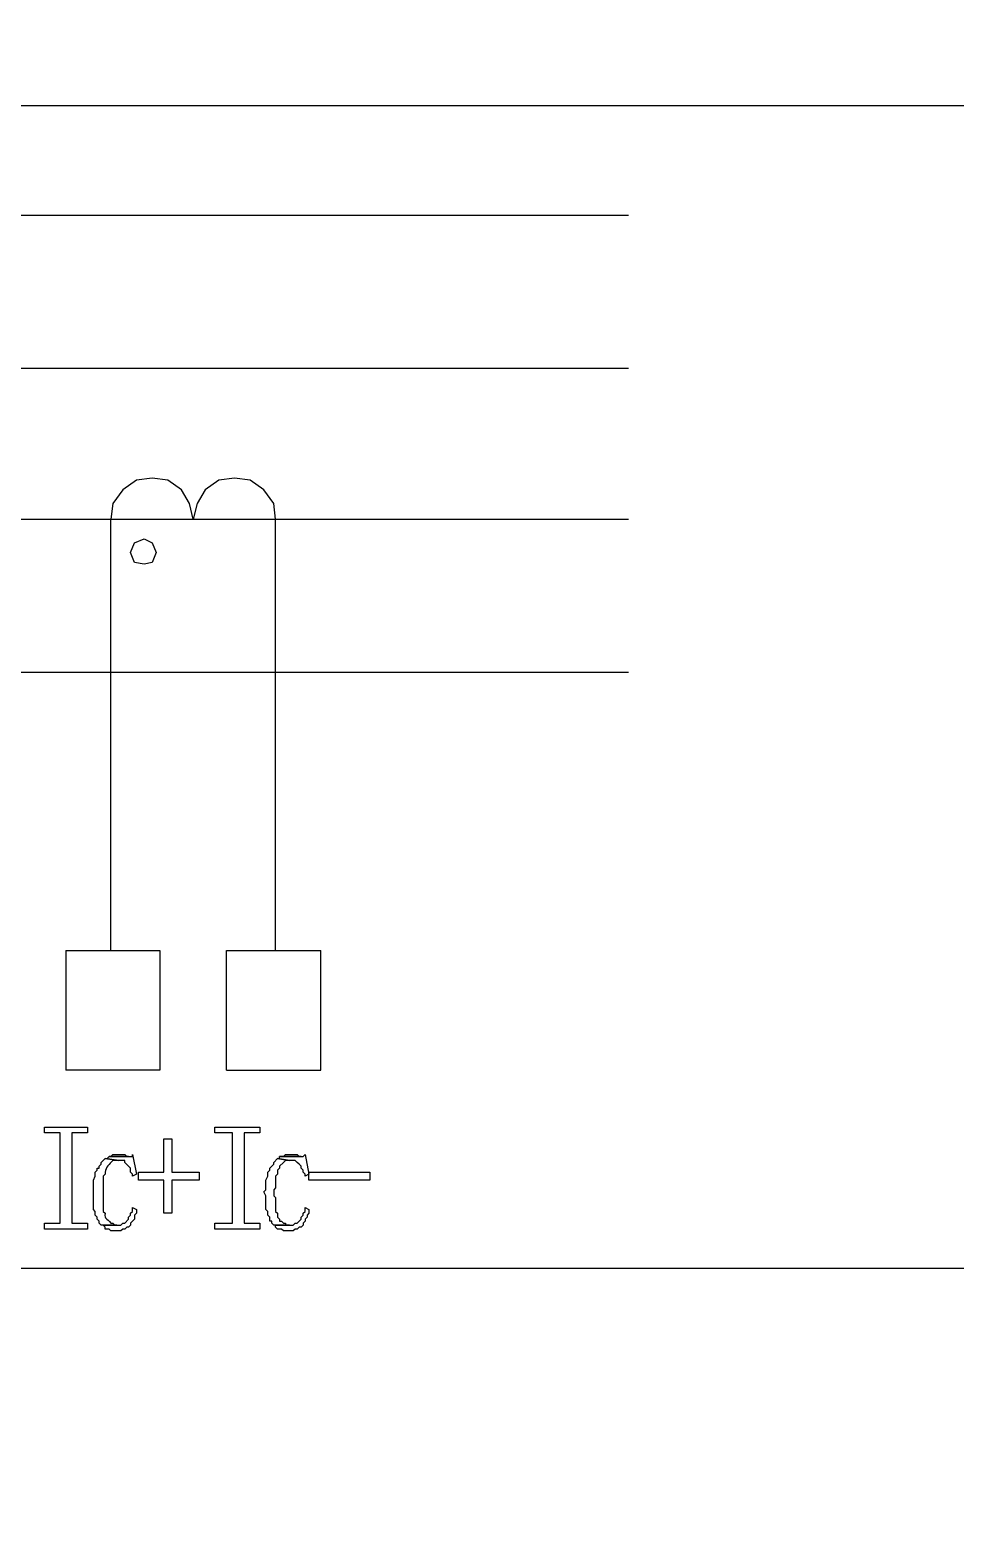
# Model space of a CAD drawing. Header units: centimetres. Extents: x -20.7 to 20.7, y -14.5 to 14.5.
# Drawn here: x -10.798 to -9.798, y 4.121 to 5.721 of the extents above; entities that cross this region are included whole.
import ezdxf

# ---------------------------------------------------------------- set-up
doc = ezdxf.new("R2010")
doc.units = ezdxf.units.CM
doc.header["$MEASUREMENT"] = 0
doc.layers.add('layer 1', color=7, linetype='Continuous')

msp = doc.modelspace()

# ---------------------------------------------------------------- linework, layer by layer
at = {"layer": 'layer 1', "lineweight": 9}
msp.add_open_spline([(19.88612, 13.89874), (19.88612, 13.89874), (-20.11465, 13.89874), (-20.11465, 13.89874), (-20.11465, 13.89874), (-20.11465, 13.89874), (-20.11465, -13.80208), (-20.11465, -13.80208)], degree=3, knots=[0, 0, 0, 0, 0.3333333, 0.3333333, 0.3333333, 0.3333333, 1, 1, 1, 1], dxfattribs=at)
at = {"layer": 'layer 1', "lineweight": 20}
msp.add_open_spline([(-8.55553, 0.01129), (-8.55553, 0.01129), (-8.57247, 0.51082), (-8.57247, 0.51082), (-8.57247, 0.51082), (-8.57247, 0.51082), (-12.1708, 0.51082), (-12.1708, 0.51082), (-12.1708, 0.51082), (-12.1708, 0.51082), (-12.1835, 0.01129), (-12.1835, 0.01129), (-12.1835, 0.01129), (-12.1835, 0.01129), (-14.84415, 0.01129), (-14.84415, 0.01129), (-14.84415, 0.01129), (-14.84415, 0.01129), (-14.88225, 2.36079), (-14.88225, 2.36079), (-14.88225, 2.36079), (-14.88225, 2.36079), (-14.86955, 3.21169), (-14.86955, 3.21169), (-14.86955, 3.21169), (-14.86955, 3.21169), (-13.83238, 3.21169), (-13.83238, 3.21169), (-13.83238, 3.21169), (-13.83238, 3.21169), (-13.78793, 5.86176), (-13.78793, 5.86176), (-13.78793, 5.86176), (-13.78793, 5.86176), (-12.63223, 5.86176), (-12.63223, 5.86176), (-12.63223, 5.86176), (-12.63223, 5.86176), (-12.6026, 7.76252), (-12.6026, 7.76252), (-12.6026, 7.76252), (-12.6026, 7.76252), (-8.16395, 7.76252), (-8.16395, 7.76252), (-8.16395, 7.76252), (-8.16395, 7.76252), (-8.1322, 5.86176), (-8.1322, 5.86176), (-8.1322, 5.86176), (-8.1322, 5.86176), (-6.97862, 5.86176), (-6.97862, 5.86176), (-6.97862, 5.86176), (-6.97862, 5.86176), (-6.93417, 3.21169), (-6.93417, 3.21169), (-6.93417, 3.21169), (-6.93417, 3.21169), (-5.897, 3.21169), (-5.897, 3.21169), (-5.897, 3.21169), (-5.897, 3.21169), (-5.88218, 2.36079), (-5.88218, 2.36079), (-5.88218, 2.36079), (-5.88218, 2.36079), (-5.9224, 0.01129), (-5.9224, 0.01129), (-5.9224, 0.01129), (-5.9224, 0.01129), (-8.55553, 0.01129), (-8.55553, 0.01129)], degree=3, knots=[0, 0, 0, 0, 0.0526316, 0.0526316, 0.0526316, 0.0526316, 0.1052632, 0.1052632, 0.1052632, 0.1052632, 0.1578947, 0.1578947, 0.1578947, 0.1578947, 0.2105263, 0.2105263, 0.2105263, 0.2105263, 0.2631579, 0.2631579, 0.2631579, 0.2631579, 0.3157895, 0.3157895, 0.3157895, 0.3157895, 0.3684211, 0.3684211, 0.3684211, 0.3684211, 0.4210526, 0.4210526, 0.4210526, 0.4210526, 0.4736842, 0.4736842, 0.4736842, 0.4736842, 0.5263158, 0.5263158, 0.5263158, 0.5263158, 0.5789474, 0.5789474, 0.5789474, 0.5789474, 0.6315789, 0.6315789, 0.6315789, 0.6315789, 0.6842105, 0.6842105, 0.6842105, 0.6842105, 0.7368421, 0.7368421, 0.7368421, 0.7368421, 0.7894737, 0.7894737, 0.7894737, 0.7894737, 0.8421053, 0.8421053, 0.8421053, 0.8421053, 0.8947368, 0.8947368, 0.8947368, 0.8947368, 1, 1, 1, 1], dxfattribs=at)
at = {"layer": 'layer 1', "lineweight": 25}
for points, knots in [([(-13.18257, 5.63951), (-13.18257, 5.63951), (-7.58398, 5.63951), (-7.58398, 5.63951), (-7.58398, 5.63951), (-7.58398, 5.63951), (-7.58398, 2.46239), (-7.58398, 2.46239)], [0, 0, 0, 0, 0.3333333, 0.3333333, 0.3333333, 0.3333333, 1, 1, 1, 1]), ([(-10.6214, 5.19289), (-10.6214, 5.19289), (-10.62563, 5.20982), (-10.62563, 5.20982), (-10.62563, 5.20982), (-10.62563, 5.20982), (-10.6341, 5.22464), (-10.6341, 5.22464), (-10.6341, 5.22464), (-10.6341, 5.22464), (-10.64892, 5.23522), (-10.64892, 5.23522), (-10.64892, 5.23522), (-10.64892, 5.23522), (-10.66585, 5.23734), (-10.66585, 5.23734), (-10.66585, 5.23734), (-10.66585, 5.23734), (-10.68278, 5.23522), (-10.68278, 5.23522), (-10.68278, 5.23522), (-10.68278, 5.23522), (-10.6976, 5.22464), (-10.6976, 5.22464), (-10.6976, 5.22464), (-10.6976, 5.22464), (-10.70818, 5.20982), (-10.70818, 5.20982), (-10.70818, 5.20982), (-10.70818, 5.20982), (-10.7103, 5.19289), (-10.7103, 5.19289)], [0, 0, 0, 0, 0.1111111, 0.1111111, 0.1111111, 0.1111111, 0.2222222, 0.2222222, 0.2222222, 0.2222222, 0.3333333, 0.3333333, 0.3333333, 0.3333333, 0.4444444, 0.4444444, 0.4444444, 0.4444444, 0.5555556, 0.5555556, 0.5555556, 0.5555556, 0.6666667, 0.6666667, 0.6666667, 0.6666667, 0.7777778, 0.7777778, 0.7777778, 0.7777778, 1, 1, 1, 1]), ([(-10.5325, 5.19289), (-10.5325, 5.19289), (-10.53462, 5.20982), (-10.53462, 5.20982), (-10.53462, 5.20982), (-10.53462, 5.20982), (-10.5452, 5.22464), (-10.5452, 5.22464), (-10.5452, 5.22464), (-10.5452, 5.22464), (-10.56002, 5.23522), (-10.56002, 5.23522), (-10.56002, 5.23522), (-10.56002, 5.23522), (-10.57695, 5.23734), (-10.57695, 5.23734), (-10.57695, 5.23734), (-10.57695, 5.23734), (-10.59388, 5.23522), (-10.59388, 5.23522), (-10.59388, 5.23522), (-10.59388, 5.23522), (-10.6087, 5.22464), (-10.6087, 5.22464), (-10.6087, 5.22464), (-10.6087, 5.22464), (-10.61717, 5.20982), (-10.61717, 5.20982), (-10.61717, 5.20982), (-10.61717, 5.20982), (-10.6214, 5.19289), (-10.6214, 5.19289)], [0, 0, 0, 0, 0.1111111, 0.1111111, 0.1111111, 0.1111111, 0.2222222, 0.2222222, 0.2222222, 0.2222222, 0.3333333, 0.3333333, 0.3333333, 0.3333333, 0.4444444, 0.4444444, 0.4444444, 0.4444444, 0.5555556, 0.5555556, 0.5555556, 0.5555556, 0.6666667, 0.6666667, 0.6666667, 0.6666667, 0.7777778, 0.7777778, 0.7777778, 0.7777778, 1, 1, 1, 1]), ([(-10.66162, 5.15691), (-10.66162, 5.15691), (-10.66585, 5.16749), (-10.66585, 5.16749), (-10.66585, 5.16749), (-10.66585, 5.16749), (-10.67432, 5.17172), (-10.67432, 5.17172), (-10.67432, 5.17172), (-10.67432, 5.17172), (-10.6849, 5.16749), (-10.6849, 5.16749), (-10.6849, 5.16749), (-10.6849, 5.16749), (-10.68913, 5.15691), (-10.68913, 5.15691), (-10.68913, 5.15691), (-10.68913, 5.15691), (-10.6849, 5.14632), (-10.6849, 5.14632), (-10.6849, 5.14632), (-10.6849, 5.14632), (-10.67432, 5.14421), (-10.67432, 5.14421), (-10.67432, 5.14421), (-10.67432, 5.14421), (-10.66585, 5.14632), (-10.66585, 5.14632), (-10.66585, 5.14632), (-10.66585, 5.14632), (-10.66162, 5.15691), (-10.66162, 5.15691)], [0, 0, 0, 0, 0.1111111, 0.1111111, 0.1111111, 0.1111111, 0.2222222, 0.2222222, 0.2222222, 0.2222222, 0.3333333, 0.3333333, 0.3333333, 0.3333333, 0.4444444, 0.4444444, 0.4444444, 0.4444444, 0.5555556, 0.5555556, 0.5555556, 0.5555556, 0.6666667, 0.6666667, 0.6666667, 0.6666667, 0.7777778, 0.7777778, 0.7777778, 0.7777778, 1, 1, 1, 1]), ([(-10.65738, 4.72722), (-10.65738, 4.72722), (-10.65738, 4.59811), (-10.65738, 4.59811), (-10.65738, 4.59811), (-10.65738, 4.59811), (-10.75898, 4.59811), (-10.75898, 4.59811)], [0, 0, 0, 0, 0.3333333, 0.3333333, 0.3333333, 0.3333333, 1, 1, 1, 1])]:
    msp.add_open_spline(points, degree=3, knots=knots, dxfattribs=at)
for points in [[(-12.76982, 5.52097), (-12.76982, 5.52097), (-10.1515, 5.52097), (-10.1515, 5.52097)], [(-12.76982, 5.35587), (-12.76982, 5.35587), (-10.1515, 5.35587), (-10.1515, 5.35587)], [(-12.76982, 5.19289), (-12.76982, 5.19289), (-10.1515, 5.19289), (-10.1515, 5.19289)], [(-10.7103, 4.72722), (-10.7103, 4.72722), (-10.7103, 5.19289), (-10.7103, 5.19289)], [(-10.5325, 4.72722), (-10.5325, 4.72722), (-10.5325, 5.19289), (-10.5325, 5.19289)], [(-12.76982, 5.02779), (-12.76982, 5.02779), (-10.1515, 5.02779), (-10.1515, 5.02779)], [(-10.75898, 4.72722), (-10.75898, 4.72722), (-10.65738, 4.72722), (-10.65738, 4.72722)], [(-10.75898, 4.72722), (-10.75898, 4.72722), (-10.75898, 4.59811), (-10.75898, 4.59811)], [(-10.58542, 4.72722), (-10.58542, 4.72722), (-10.48382, 4.72722), (-10.48382, 4.72722)], [(-10.58542, 4.59811), (-10.58542, 4.59811), (-10.58542, 4.72722), (-10.58542, 4.72722)], [(-10.48382, 4.59811), (-10.48382, 4.59811), (-10.48382, 4.72722), (-10.48382, 4.72722)], [(-10.58542, 4.59811), (-10.58542, 4.59811), (-10.48382, 4.59811), (-10.48382, 4.59811)], [(-13.18257, 4.38432), (-13.18257, 4.38432), (-7.58398, 4.38432), (-7.58398, 4.38432)]]:
    msp.add_open_spline(points, degree=3, dxfattribs=at)
at = {"layer": 'layer 1'}
for points, knots in [([(-10.7357, 4.53672), (-10.7357, 4.53672), (-10.78227, 4.53672), (-10.78227, 4.53672), (-10.78227, 4.53672), (-10.78227, 4.53672), (-10.78227, 4.53037), (-10.78227, 4.53037), (-10.78227, 4.53037), (-10.78227, 4.53037), (-10.76533, 4.53037), (-10.76533, 4.53037), (-10.76533, 4.53037), (-10.76533, 4.53037), (-10.76533, 4.43301), (-10.76533, 4.43301), (-10.76533, 4.43301), (-10.76533, 4.43301), (-10.78227, 4.43301), (-10.78227, 4.43301), (-10.78227, 4.43301), (-10.78227, 4.43301), (-10.78227, 4.42666), (-10.78227, 4.42666), (-10.78227, 4.42666), (-10.78227, 4.42666), (-10.7357, 4.42666), (-10.7357, 4.42666), (-10.7357, 4.42666), (-10.7357, 4.42666), (-10.7357, 4.43301), (-10.7357, 4.43301), (-10.7357, 4.43301), (-10.7357, 4.43301), (-10.75263, 4.43301), (-10.75263, 4.43301), (-10.75263, 4.43301), (-10.75263, 4.43301), (-10.75263, 4.53037), (-10.75263, 4.53037), (-10.75263, 4.53037), (-10.75263, 4.53037), (-10.7357, 4.53037), (-10.7357, 4.53037), (-10.7357, 4.53037), (-10.7357, 4.53037), (-10.7357, 4.53672), (-10.7357, 4.53672)], [0, 0, 0, 0, 0.0769231, 0.0769231, 0.0769231, 0.0769231, 0.1538462, 0.1538462, 0.1538462, 0.1538462, 0.2307692, 0.2307692, 0.2307692, 0.2307692, 0.3076923, 0.3076923, 0.3076923, 0.3076923, 0.3846154, 0.3846154, 0.3846154, 0.3846154, 0.4615385, 0.4615385, 0.4615385, 0.4615385, 0.5384615, 0.5384615, 0.5384615, 0.5384615, 0.6153846, 0.6153846, 0.6153846, 0.6153846, 0.6923077, 0.6923077, 0.6923077, 0.6923077, 0.7692308, 0.7692308, 0.7692308, 0.7692308, 0.8461538, 0.8461538, 0.8461538, 0.8461538, 1, 1, 1, 1]), ([(-10.54943, 4.53672), (-10.54943, 4.53672), (-10.59812, 4.53672), (-10.59812, 4.53672), (-10.59812, 4.53672), (-10.59812, 4.53672), (-10.59812, 4.53037), (-10.59812, 4.53037), (-10.59812, 4.53037), (-10.59812, 4.53037), (-10.57907, 4.53037), (-10.57907, 4.53037), (-10.57907, 4.53037), (-10.57907, 4.53037), (-10.57907, 4.43301), (-10.57907, 4.43301), (-10.57907, 4.43301), (-10.57907, 4.43301), (-10.59812, 4.43301), (-10.59812, 4.43301), (-10.59812, 4.43301), (-10.59812, 4.43301), (-10.59812, 4.42666), (-10.59812, 4.42666), (-10.59812, 4.42666), (-10.59812, 4.42666), (-10.54943, 4.42666), (-10.54943, 4.42666), (-10.54943, 4.42666), (-10.54943, 4.42666), (-10.54943, 4.43301), (-10.54943, 4.43301), (-10.54943, 4.43301), (-10.54943, 4.43301), (-10.56637, 4.43301), (-10.56637, 4.43301), (-10.56637, 4.43301), (-10.56637, 4.43301), (-10.56637, 4.53037), (-10.56637, 4.53037), (-10.56637, 4.53037), (-10.56637, 4.53037), (-10.54943, 4.53037), (-10.54943, 4.53037), (-10.54943, 4.53037), (-10.54943, 4.53037), (-10.54943, 4.53672), (-10.54943, 4.53672)], [0, 0, 0, 0, 0.0769231, 0.0769231, 0.0769231, 0.0769231, 0.1538462, 0.1538462, 0.1538462, 0.1538462, 0.2307692, 0.2307692, 0.2307692, 0.2307692, 0.3076923, 0.3076923, 0.3076923, 0.3076923, 0.3846154, 0.3846154, 0.3846154, 0.3846154, 0.4615385, 0.4615385, 0.4615385, 0.4615385, 0.5384615, 0.5384615, 0.5384615, 0.5384615, 0.6153846, 0.6153846, 0.6153846, 0.6153846, 0.6923077, 0.6923077, 0.6923077, 0.6923077, 0.7692308, 0.7692308, 0.7692308, 0.7692308, 0.8461538, 0.8461538, 0.8461538, 0.8461538, 1, 1, 1, 1]), ([(-10.64468, 4.52402), (-10.64468, 4.52402), (-10.65315, 4.52402), (-10.65315, 4.52402), (-10.65315, 4.52402), (-10.65315, 4.52402), (-10.65315, 4.48804), (-10.65315, 4.48804), (-10.65315, 4.48804), (-10.65315, 4.48804), (-10.68067, 4.48804), (-10.68067, 4.48804), (-10.68067, 4.48804), (-10.68067, 4.48804), (-10.68067, 4.47957), (-10.68067, 4.47957), (-10.68067, 4.47957), (-10.68067, 4.47957), (-10.65315, 4.47957), (-10.65315, 4.47957), (-10.65315, 4.47957), (-10.65315, 4.47957), (-10.65315, 4.44359), (-10.65315, 4.44359), (-10.65315, 4.44359), (-10.65315, 4.44359), (-10.64468, 4.44359), (-10.64468, 4.44359), (-10.64468, 4.44359), (-10.64468, 4.44359), (-10.64468, 4.47957), (-10.64468, 4.47957), (-10.64468, 4.47957), (-10.64468, 4.47957), (-10.61505, 4.47957), (-10.61505, 4.47957), (-10.61505, 4.47957), (-10.61505, 4.47957), (-10.61505, 4.48804), (-10.61505, 4.48804), (-10.61505, 4.48804), (-10.61505, 4.48804), (-10.64468, 4.48804), (-10.64468, 4.48804), (-10.64468, 4.48804), (-10.64468, 4.48804), (-10.64468, 4.52402), (-10.64468, 4.52402)], [0, 0, 0, 0, 0.0769231, 0.0769231, 0.0769231, 0.0769231, 0.1538462, 0.1538462, 0.1538462, 0.1538462, 0.2307692, 0.2307692, 0.2307692, 0.2307692, 0.3076923, 0.3076923, 0.3076923, 0.3076923, 0.3846154, 0.3846154, 0.3846154, 0.3846154, 0.4615385, 0.4615385, 0.4615385, 0.4615385, 0.5384615, 0.5384615, 0.5384615, 0.5384615, 0.6153846, 0.6153846, 0.6153846, 0.6153846, 0.6923077, 0.6923077, 0.6923077, 0.6923077, 0.7692308, 0.7692308, 0.7692308, 0.7692308, 0.8461538, 0.8461538, 0.8461538, 0.8461538, 1, 1, 1, 1]), ([(-10.71665, 4.50286), (-10.71665, 4.50286), (-10.71877, 4.50074), (-10.71877, 4.50074), (-10.71877, 4.50074), (-10.71877, 4.50074), (-10.72088, 4.49862), (-10.72088, 4.49862), (-10.72088, 4.49862), (-10.72088, 4.49862), (-10.72088, 4.49651), (-10.72088, 4.49651), (-10.72088, 4.49651), (-10.72088, 4.49651), (-10.723, 4.49439), (-10.723, 4.49439), (-10.723, 4.49439), (-10.723, 4.49439), (-10.723, 4.49227), (-10.723, 4.49227), (-10.723, 4.49227), (-10.723, 4.49227), (-10.72512, 4.49227), (-10.72512, 4.49227), (-10.72512, 4.49227), (-10.72512, 4.49227), (-10.72512, 4.49016), (-10.72512, 4.49016), (-10.72512, 4.49016), (-10.72512, 4.49016), (-10.72723, 4.48804), (-10.72723, 4.48804), (-10.72723, 4.48804), (-10.72723, 4.48804), (-10.72723, 4.48381), (-10.72723, 4.48381), (-10.72723, 4.48381), (-10.72723, 4.48381), (-10.72935, 4.47957), (-10.72935, 4.47957), (-10.72935, 4.47957), (-10.72935, 4.47957), (-10.72935, 4.44782), (-10.72935, 4.44782), (-10.72935, 4.44782), (-10.72935, 4.44782), (-10.72723, 4.44571), (-10.72723, 4.44571), (-10.72723, 4.44571), (-10.72723, 4.44571), (-10.72723, 4.44147), (-10.72723, 4.44147), (-10.72723, 4.44147), (-10.72723, 4.44147), (-10.72512, 4.43936), (-10.72512, 4.43936), (-10.72512, 4.43936), (-10.72512, 4.43936), (-10.72512, 4.43724), (-10.72512, 4.43724), (-10.72512, 4.43724), (-10.72512, 4.43724), (-10.723, 4.43512), (-10.723, 4.43512), (-10.723, 4.43512), (-10.723, 4.43512), (-10.723, 4.43301), (-10.723, 4.43301), (-10.723, 4.43301), (-10.723, 4.43301), (-10.72088, 4.43089), (-10.72088, 4.43089), (-10.72088, 4.43089), (-10.72088, 4.43089), (-10.70395, 4.43089), (-10.70395, 4.43089), (-10.70395, 4.43089), (-10.70395, 4.43089), (-10.70607, 4.43089), (-10.70607, 4.43089), (-10.70607, 4.43089), (-10.70607, 4.43089), (-10.70818, 4.43301), (-10.70818, 4.43301), (-10.70818, 4.43301), (-10.70818, 4.43301), (-10.7103, 4.43301), (-10.7103, 4.43301), (-10.7103, 4.43301), (-10.71524, 4.43907), (-10.71732, 4.43657), (-10.71665, 4.44359), (-10.71665, 4.44359), (-10.71665, 4.44359), (-10.71877, 4.44571), (-10.71877, 4.44571), (-10.71877, 4.44571), (-10.71877, 4.44571), (-10.71877, 4.44782), (-10.71877, 4.44782), (-10.71877, 4.44782), (-10.71877, 4.45206), (-10.71877, 4.45629), (-10.71877, 4.46052), (-10.71877, 4.46052), (-10.71877, 4.46052), (-10.71877, 4.47111), (-10.71877, 4.47111), (-10.71877, 4.47111), (-10.71877, 4.47534), (-10.71877, 4.47957), (-10.71877, 4.48381), (-10.71877, 4.48381), (-10.71877, 4.48381), (-10.71665, 4.48592), (-10.71665, 4.48592), (-10.71665, 4.48592), (-10.71665, 4.48592), (-10.71665, 4.48804), (-10.71665, 4.48804), (-10.71665, 4.48804), (-10.71601, 4.49305), (-10.71213, 4.4971), (-10.70818, 4.50074), (-10.70818, 4.50074), (-10.70818, 4.50074), (-10.70183, 4.50074), (-10.70183, 4.50074), (-10.70183, 4.50074), (-10.70183, 4.50074), (-10.71665, 4.50286), (-10.71665, 4.50286)], [0, 0, 0, 0, 0.0294118, 0.0294118, 0.0294118, 0.0294118, 0.0588235, 0.0588235, 0.0588235, 0.0588235, 0.0882353, 0.0882353, 0.0882353, 0.0882353, 0.1176471, 0.1176471, 0.1176471, 0.1176471, 0.1470588, 0.1470588, 0.1470588, 0.1470588, 0.1764706, 0.1764706, 0.1764706, 0.1764706, 0.2058824, 0.2058824, 0.2058824, 0.2058824, 0.2352941, 0.2352941, 0.2352941, 0.2352941, 0.2647059, 0.2647059, 0.2647059, 0.2647059, 0.2941176, 0.2941176, 0.2941176, 0.2941176, 0.3235294, 0.3235294, 0.3235294, 0.3235294, 0.3529412, 0.3529412, 0.3529412, 0.3529412, 0.3823529, 0.3823529, 0.3823529, 0.3823529, 0.4117647, 0.4117647, 0.4117647, 0.4117647, 0.4411765, 0.4411765, 0.4411765, 0.4411765, 0.4705882, 0.4705882, 0.4705882, 0.4705882, 0.5, 0.5, 0.5, 0.5, 0.5294118, 0.5294118, 0.5294118, 0.5294118, 0.5588235, 0.5588235, 0.5588235, 0.5588235, 0.5882353, 0.5882353, 0.5882353, 0.5882353, 0.6176471, 0.6176471, 0.6176471, 0.6176471, 0.6470588, 0.6470588, 0.6470588, 0.6470588, 0.6764706, 0.6764706, 0.6764706, 0.6764706, 0.7058824, 0.7058824, 0.7058824, 0.7058824, 0.7352941, 0.7352941, 0.7352941, 0.7352941, 0.7647059, 0.7647059, 0.7647059, 0.7647059, 0.7941176, 0.7941176, 0.7941176, 0.7941176, 0.8235294, 0.8235294, 0.8235294, 0.8235294, 0.8529412, 0.8529412, 0.8529412, 0.8529412, 0.8823529, 0.8823529, 0.8823529, 0.8823529, 0.9117647, 0.9117647, 0.9117647, 0.9117647, 0.9411765, 0.9411765, 0.9411765, 0.9411765, 1, 1, 1, 1]), ([(-10.68702, 4.50709), (-10.68702, 4.50709), (-10.68702, 4.50497), (-10.68702, 4.50497), (-10.68702, 4.50497), (-10.68702, 4.50497), (-10.71242, 4.50497), (-10.71242, 4.50497), (-10.71242, 4.50497), (-10.71242, 4.50497), (-10.71453, 4.50285), (-10.71453, 4.50285), (-10.71453, 4.50285), (-10.71453, 4.50285), (-10.71665, 4.50285), (-10.71665, 4.50285), (-10.71665, 4.50285), (-10.71665, 4.50285), (-10.70183, 4.50074), (-10.70183, 4.50074), (-10.70183, 4.50074), (-10.70183, 4.50074), (-10.69548, 4.50074), (-10.69548, 4.50074), (-10.69548, 4.50074), (-10.69548, 4.50074), (-10.69548, 4.49862), (-10.69548, 4.49862), (-10.69548, 4.49862), (-10.69548, 4.49862), (-10.68913, 4.49227), (-10.68913, 4.49227), (-10.68913, 4.49227), (-10.68913, 4.49227), (-10.68913, 4.48804), (-10.68913, 4.48804), (-10.68913, 4.48804), (-10.68913, 4.48804), (-10.68702, 4.48592), (-10.68702, 4.48592), (-10.68702, 4.48592), (-10.68702, 4.48592), (-10.68702, 4.4838), (-10.68702, 4.4838), (-10.68702, 4.4838), (-10.68702, 4.4838), (-10.68278, 4.48592), (-10.68278, 4.48592), (-10.68278, 4.48592), (-10.68278, 4.48592), (-10.68702, 4.50709), (-10.68702, 4.50709)], [0, 0, 0, 0, 0.0714286, 0.0714286, 0.0714286, 0.0714286, 0.1428571, 0.1428571, 0.1428571, 0.1428571, 0.2142857, 0.2142857, 0.2142857, 0.2142857, 0.2857143, 0.2857143, 0.2857143, 0.2857143, 0.3571429, 0.3571429, 0.3571429, 0.3571429, 0.4285714, 0.4285714, 0.4285714, 0.4285714, 0.5, 0.5, 0.5, 0.5, 0.5714286, 0.5714286, 0.5714286, 0.5714286, 0.6428571, 0.6428571, 0.6428571, 0.6428571, 0.7142857, 0.7142857, 0.7142857, 0.7142857, 0.7857143, 0.7857143, 0.7857143, 0.7857143, 0.8571429, 0.8571429, 0.8571429, 0.8571429, 1, 1, 1, 1]), ([(-10.70183, 4.50709), (-10.70183, 4.50709), (-10.70818, 4.50709), (-10.70818, 4.50709), (-10.70818, 4.50709), (-10.70818, 4.50709), (-10.7103, 4.50497), (-10.7103, 4.50497), (-10.7103, 4.50497), (-10.7103, 4.50497), (-10.71242, 4.50497), (-10.71242, 4.50497), (-10.71242, 4.50497), (-10.71242, 4.50497), (-10.69125, 4.50497), (-10.69125, 4.50497), (-10.69125, 4.50497), (-10.69125, 4.50497), (-10.69337, 4.50497), (-10.69337, 4.50497), (-10.69337, 4.50497), (-10.69337, 4.50497), (-10.69548, 4.50709), (-10.69548, 4.50709), (-10.69548, 4.50709), (-10.69548, 4.50709), (-10.69972, 4.50709), (-10.69972, 4.50709), (-10.69972, 4.50709), (-10.69972, 4.50709), (-10.70183, 4.50709), (-10.70183, 4.50709)], [0, 0, 0, 0, 0.1111111, 0.1111111, 0.1111111, 0.1111111, 0.2222222, 0.2222222, 0.2222222, 0.2222222, 0.3333333, 0.3333333, 0.3333333, 0.3333333, 0.4444444, 0.4444444, 0.4444444, 0.4444444, 0.5555556, 0.5555556, 0.5555556, 0.5555556, 0.6666667, 0.6666667, 0.6666667, 0.6666667, 0.7777778, 0.7777778, 0.7777778, 0.7777778, 1, 1, 1, 1]), ([(-10.53038, 4.50286), (-10.53038, 4.50286), (-10.53462, 4.49862), (-10.53462, 4.49862), (-10.53462, 4.49862), (-10.53462, 4.49862), (-10.53462, 4.49651), (-10.53462, 4.49651), (-10.53462, 4.49651), (-10.53462, 4.49651), (-10.53885, 4.49227), (-10.53885, 4.49227), (-10.53885, 4.49227), (-10.53885, 4.49227), (-10.53885, 4.49016), (-10.53885, 4.49016), (-10.53885, 4.49016), (-10.53885, 4.49016), (-10.54097, 4.48804), (-10.54097, 4.48804), (-10.54097, 4.48804), (-10.54097, 4.48804), (-10.54097, 4.48381), (-10.54097, 4.48381), (-10.54097, 4.48381), (-10.54097, 4.48381), (-10.54308, 4.47957), (-10.54308, 4.47957), (-10.54308, 4.47957), (-10.54308, 4.47957), (-10.54308, 4.46899), (-10.54308, 4.46899), (-10.54308, 4.46899), (-10.54308, 4.46899), (-10.5452, 4.46687), (-10.5452, 4.46687), (-10.5452, 4.46687), (-10.5452, 4.46687), (-10.54308, 4.46264), (-10.54308, 4.46264), (-10.54308, 4.46264), (-10.54308, 4.46264), (-10.54308, 4.44782), (-10.54308, 4.44782), (-10.54308, 4.44782), (-10.54308, 4.44782), (-10.54097, 4.44571), (-10.54097, 4.44571), (-10.54097, 4.44571), (-10.54097, 4.44571), (-10.54097, 4.44147), (-10.54097, 4.44147), (-10.54097, 4.44147), (-10.54097, 4.44147), (-10.53885, 4.43936), (-10.53885, 4.43936), (-10.53885, 4.43936), (-10.53885, 4.43936), (-10.53885, 4.43512), (-10.53885, 4.43512), (-10.53885, 4.43512), (-10.53885, 4.43512), (-10.53673, 4.43512), (-10.53673, 4.43512), (-10.53673, 4.43512), (-10.53673, 4.43512), (-10.53673, 4.43301), (-10.53673, 4.43301), (-10.53673, 4.43301), (-10.53673, 4.43301), (-10.53462, 4.43089), (-10.53462, 4.43089), (-10.53462, 4.43089), (-10.53462, 4.43089), (-10.51768, 4.43089), (-10.51768, 4.43089), (-10.51768, 4.43089), (-10.51768, 4.43089), (-10.52192, 4.43089), (-10.52192, 4.43089), (-10.52192, 4.43089), (-10.52192, 4.43089), (-10.52192, 4.43301), (-10.52192, 4.43301), (-10.52192, 4.43301), (-10.52192, 4.43301), (-10.52403, 4.43301), (-10.52403, 4.43301), (-10.52403, 4.43301), (-10.52403, 4.43301), (-10.52615, 4.43512), (-10.52615, 4.43512), (-10.52615, 4.43512), (-10.52615, 4.43512), (-10.52827, 4.43512), (-10.52827, 4.43512), (-10.52827, 4.43512), (-10.52827, 4.43512), (-10.52827, 4.43724), (-10.52827, 4.43724), (-10.52827, 4.43724), (-10.52827, 4.43724), (-10.53038, 4.43936), (-10.53038, 4.43936), (-10.53038, 4.43936), (-10.53038, 4.43936), (-10.53038, 4.44359), (-10.53038, 4.44359), (-10.53038, 4.44359), (-10.53038, 4.44359), (-10.5325, 4.44571), (-10.5325, 4.44571), (-10.5325, 4.44571), (-10.5325, 4.44571), (-10.5325, 4.46052), (-10.5325, 4.46052), (-10.5325, 4.46052), (-10.5325, 4.46052), (-10.53462, 4.46264), (-10.53462, 4.46264), (-10.53462, 4.46264), (-10.53462, 4.46264), (-10.53462, 4.46899), (-10.53462, 4.46899), (-10.53462, 4.46899), (-10.53462, 4.46899), (-10.5325, 4.47111), (-10.5325, 4.47111), (-10.5325, 4.47111), (-10.5325, 4.47111), (-10.5325, 4.48381), (-10.5325, 4.48381), (-10.5325, 4.48381), (-10.5325, 4.48381), (-10.53038, 4.48592), (-10.53038, 4.48592), (-10.53038, 4.48592), (-10.53038, 4.48592), (-10.53038, 4.49016), (-10.53038, 4.49016), (-10.53038, 4.49016), (-10.53038, 4.49016), (-10.52827, 4.49227), (-10.52827, 4.49227), (-10.52827, 4.49227), (-10.52827, 4.49227), (-10.52827, 4.49439), (-10.52827, 4.49439), (-10.52827, 4.49439), (-10.52827, 4.49439), (-10.52403, 4.49862), (-10.52403, 4.49862), (-10.52403, 4.49862), (-10.52403, 4.49862), (-10.52192, 4.50074), (-10.52192, 4.50074), (-10.52192, 4.50074), (-10.52192, 4.50074), (-10.51768, 4.50074), (-10.51768, 4.50074), (-10.51768, 4.50074), (-10.51768, 4.50074), (-10.53038, 4.50286), (-10.53038, 4.50286)], [0, 0, 0, 0, 0.0238095, 0.0238095, 0.0238095, 0.0238095, 0.047619, 0.047619, 0.047619, 0.047619, 0.0714286, 0.0714286, 0.0714286, 0.0714286, 0.0952381, 0.0952381, 0.0952381, 0.0952381, 0.1190476, 0.1190476, 0.1190476, 0.1190476, 0.1428571, 0.1428571, 0.1428571, 0.1428571, 0.1666667, 0.1666667, 0.1666667, 0.1666667, 0.1904762, 0.1904762, 0.1904762, 0.1904762, 0.2142857, 0.2142857, 0.2142857, 0.2142857, 0.2380952, 0.2380952, 0.2380952, 0.2380952, 0.2619048, 0.2619048, 0.2619048, 0.2619048, 0.2857143, 0.2857143, 0.2857143, 0.2857143, 0.3095238, 0.3095238, 0.3095238, 0.3095238, 0.3333333, 0.3333333, 0.3333333, 0.3333333, 0.3571429, 0.3571429, 0.3571429, 0.3571429, 0.3809524, 0.3809524, 0.3809524, 0.3809524, 0.4047619, 0.4047619, 0.4047619, 0.4047619, 0.4285714, 0.4285714, 0.4285714, 0.4285714, 0.452381, 0.452381, 0.452381, 0.452381, 0.4761905, 0.4761905, 0.4761905, 0.4761905, 0.5, 0.5, 0.5, 0.5, 0.5238095, 0.5238095, 0.5238095, 0.5238095, 0.547619, 0.547619, 0.547619, 0.547619, 0.5714286, 0.5714286, 0.5714286, 0.5714286, 0.5952381, 0.5952381, 0.5952381, 0.5952381, 0.6190476, 0.6190476, 0.6190476, 0.6190476, 0.6428571, 0.6428571, 0.6428571, 0.6428571, 0.6666667, 0.6666667, 0.6666667, 0.6666667, 0.6904762, 0.6904762, 0.6904762, 0.6904762, 0.7142857, 0.7142857, 0.7142857, 0.7142857, 0.7380952, 0.7380952, 0.7380952, 0.7380952, 0.7619048, 0.7619048, 0.7619048, 0.7619048, 0.7857143, 0.7857143, 0.7857143, 0.7857143, 0.8095238, 0.8095238, 0.8095238, 0.8095238, 0.8333333, 0.8333333, 0.8333333, 0.8333333, 0.8571429, 0.8571429, 0.8571429, 0.8571429, 0.8809524, 0.8809524, 0.8809524, 0.8809524, 0.9047619, 0.9047619, 0.9047619, 0.9047619, 0.9285714, 0.9285714, 0.9285714, 0.9285714, 0.952381, 0.952381, 0.952381, 0.952381, 1, 1, 1, 1]), ([(-10.50075, 4.50709), (-10.50075, 4.50709), (-10.50287, 4.50497), (-10.50287, 4.50497), (-10.50287, 4.50497), (-10.50287, 4.50497), (-10.52827, 4.50497), (-10.52827, 4.50497), (-10.52827, 4.50497), (-10.52827, 4.50497), (-10.52827, 4.50285), (-10.52827, 4.50285), (-10.52827, 4.50285), (-10.52827, 4.50285), (-10.53038, 4.50285), (-10.53038, 4.50285), (-10.53038, 4.50285), (-10.53038, 4.50285), (-10.51768, 4.50074), (-10.51768, 4.50074), (-10.51768, 4.50074), (-10.51768, 4.50074), (-10.51133, 4.50074), (-10.51133, 4.50074), (-10.51133, 4.50074), (-10.51133, 4.50074), (-10.50922, 4.49862), (-10.50922, 4.49862), (-10.50922, 4.49862), (-10.50922, 4.49862), (-10.5071, 4.4965), (-10.5071, 4.4965), (-10.5071, 4.4965), (-10.5071, 4.4965), (-10.50498, 4.49439), (-10.50498, 4.49439), (-10.50498, 4.49439), (-10.50498, 4.49439), (-10.50498, 4.49227), (-10.50498, 4.49227), (-10.50498, 4.49227), (-10.50498, 4.49227), (-10.50287, 4.49015), (-10.50287, 4.49015), (-10.50287, 4.49015), (-10.50287, 4.49015), (-10.50287, 4.48804), (-10.50287, 4.48804), (-10.50287, 4.48804), (-10.50287, 4.48804), (-10.50075, 4.48592), (-10.50075, 4.48592), (-10.50075, 4.48592), (-10.50075, 4.48592), (-10.50075, 4.4838), (-10.50075, 4.4838), (-10.50075, 4.4838), (-10.50075, 4.4838), (-10.49652, 4.48592), (-10.49652, 4.48592), (-10.49652, 4.48592), (-10.49652, 4.48592), (-10.50075, 4.50709), (-10.50075, 4.50709)], [0, 0, 0, 0, 0.0588235, 0.0588235, 0.0588235, 0.0588235, 0.1176471, 0.1176471, 0.1176471, 0.1176471, 0.1764706, 0.1764706, 0.1764706, 0.1764706, 0.2352941, 0.2352941, 0.2352941, 0.2352941, 0.2941176, 0.2941176, 0.2941176, 0.2941176, 0.3529412, 0.3529412, 0.3529412, 0.3529412, 0.4117647, 0.4117647, 0.4117647, 0.4117647, 0.4705882, 0.4705882, 0.4705882, 0.4705882, 0.5294118, 0.5294118, 0.5294118, 0.5294118, 0.5882353, 0.5882353, 0.5882353, 0.5882353, 0.6470588, 0.6470588, 0.6470588, 0.6470588, 0.7058824, 0.7058824, 0.7058824, 0.7058824, 0.7647059, 0.7647059, 0.7647059, 0.7647059, 0.8235294, 0.8235294, 0.8235294, 0.8235294, 0.8823529, 0.8823529, 0.8823529, 0.8823529, 1, 1, 1, 1]), ([(-10.51557, 4.50709), (-10.51557, 4.50709), (-10.52192, 4.50709), (-10.52192, 4.50709), (-10.52192, 4.50709), (-10.52192, 4.50709), (-10.52403, 4.50497), (-10.52403, 4.50497), (-10.52403, 4.50497), (-10.52403, 4.50497), (-10.52827, 4.50497), (-10.52827, 4.50497), (-10.52827, 4.50497), (-10.52827, 4.50497), (-10.50498, 4.50497), (-10.50498, 4.50497), (-10.50498, 4.50497), (-10.50498, 4.50497), (-10.5071, 4.50497), (-10.5071, 4.50497), (-10.5071, 4.50497), (-10.5071, 4.50497), (-10.50922, 4.50709), (-10.50922, 4.50709), (-10.50922, 4.50709), (-10.50922, 4.50709), (-10.51345, 4.50709), (-10.51345, 4.50709), (-10.51345, 4.50709), (-10.51345, 4.50709), (-10.51557, 4.50709), (-10.51557, 4.50709)], [0, 0, 0, 0, 0.1111111, 0.1111111, 0.1111111, 0.1111111, 0.2222222, 0.2222222, 0.2222222, 0.2222222, 0.3333333, 0.3333333, 0.3333333, 0.3333333, 0.4444444, 0.4444444, 0.4444444, 0.4444444, 0.5555556, 0.5555556, 0.5555556, 0.5555556, 0.6666667, 0.6666667, 0.6666667, 0.6666667, 0.7777778, 0.7777778, 0.7777778, 0.7777778, 1, 1, 1, 1]), ([(-10.4309, 4.47957), (-10.4309, 4.47957), (-10.4309, 4.48804), (-10.4309, 4.48804), (-10.4309, 4.48804), (-10.4309, 4.48804), (-10.49652, 4.48804), (-10.49652, 4.48804), (-10.49652, 4.48804), (-10.49652, 4.48804), (-10.49652, 4.47957), (-10.49652, 4.47957), (-10.49652, 4.47957), (-10.49652, 4.47957), (-10.4309, 4.47957), (-10.4309, 4.47957)], [0, 0, 0, 0, 0.2, 0.2, 0.2, 0.2, 0.4, 0.4, 0.4, 0.4, 0.6, 0.6, 0.6, 0.6, 1, 1, 1, 1]), ([(-10.68702, 4.44994), (-10.68702, 4.44994), (-10.68702, 4.4457), (-10.68702, 4.4457), (-10.68702, 4.4457), (-10.68702, 4.4457), (-10.68913, 4.44359), (-10.68913, 4.44359), (-10.68913, 4.44359), (-10.68913, 4.44359), (-10.68913, 4.44147), (-10.68913, 4.44147), (-10.68913, 4.44147), (-10.68913, 4.44147), (-10.69125, 4.43935), (-10.69125, 4.43935), (-10.69125, 4.43935), (-10.69125, 4.43935), (-10.69125, 4.43724), (-10.69125, 4.43724), (-10.69125, 4.43724), (-10.69125, 4.43724), (-10.69548, 4.433), (-10.69548, 4.433), (-10.69548, 4.433), (-10.69548, 4.433), (-10.6976, 4.433), (-10.6976, 4.433), (-10.6976, 4.433), (-10.6976, 4.433), (-10.69972, 4.43089), (-10.69972, 4.43089), (-10.69972, 4.43089), (-10.69972, 4.43089), (-10.71877, 4.43089), (-10.71877, 4.43089), (-10.71877, 4.43089), (-10.71877, 4.43089), (-10.71665, 4.42877), (-10.71665, 4.42877), (-10.71665, 4.42877), (-10.71665, 4.42877), (-10.71665, 4.42665), (-10.71665, 4.42665), (-10.71665, 4.42665), (-10.71665, 4.42665), (-10.71242, 4.42665), (-10.71242, 4.42665), (-10.71242, 4.42665), (-10.71242, 4.42665), (-10.7103, 4.42454), (-10.7103, 4.42454), (-10.7103, 4.42454), (-10.7103, 4.42454), (-10.69972, 4.42454), (-10.69972, 4.42454), (-10.69972, 4.42454), (-10.69972, 4.42454), (-10.6976, 4.42665), (-10.6976, 4.42665), (-10.6976, 4.42665), (-10.6976, 4.42665), (-10.69548, 4.42665), (-10.69548, 4.42665), (-10.69548, 4.42665), (-10.69548, 4.42665), (-10.69337, 4.42877), (-10.69337, 4.42877), (-10.69337, 4.42877), (-10.69337, 4.42877), (-10.69125, 4.42877), (-10.69125, 4.42877), (-10.69125, 4.42877), (-10.69125, 4.42877), (-10.68913, 4.43089), (-10.68913, 4.43089), (-10.68913, 4.43089), (-10.68913, 4.43089), (-10.68913, 4.433), (-10.68913, 4.433), (-10.68913, 4.433), (-10.68913, 4.433), (-10.6849, 4.43724), (-10.6849, 4.43724), (-10.6849, 4.43724), (-10.6849, 4.43724), (-10.6849, 4.44147), (-10.6849, 4.44147), (-10.6849, 4.44147), (-10.6849, 4.44147), (-10.68278, 4.44359), (-10.68278, 4.44359), (-10.68278, 4.44359), (-10.68278, 4.44359), (-10.68278, 4.44782), (-10.68278, 4.44782), (-10.68278, 4.44782), (-10.68278, 4.44782), (-10.68702, 4.44994), (-10.68702, 4.44994)], [0, 0, 0, 0, 0.0384615, 0.0384615, 0.0384615, 0.0384615, 0.0769231, 0.0769231, 0.0769231, 0.0769231, 0.1153846, 0.1153846, 0.1153846, 0.1153846, 0.1538462, 0.1538462, 0.1538462, 0.1538462, 0.1923077, 0.1923077, 0.1923077, 0.1923077, 0.2307692, 0.2307692, 0.2307692, 0.2307692, 0.2692308, 0.2692308, 0.2692308, 0.2692308, 0.3076923, 0.3076923, 0.3076923, 0.3076923, 0.3461538, 0.3461538, 0.3461538, 0.3461538, 0.3846154, 0.3846154, 0.3846154, 0.3846154, 0.4230769, 0.4230769, 0.4230769, 0.4230769, 0.4615385, 0.4615385, 0.4615385, 0.4615385, 0.5, 0.5, 0.5, 0.5, 0.5384615, 0.5384615, 0.5384615, 0.5384615, 0.5769231, 0.5769231, 0.5769231, 0.5769231, 0.6153846, 0.6153846, 0.6153846, 0.6153846, 0.6538462, 0.6538462, 0.6538462, 0.6538462, 0.6923077, 0.6923077, 0.6923077, 0.6923077, 0.7307692, 0.7307692, 0.7307692, 0.7307692, 0.7692308, 0.7692308, 0.7692308, 0.7692308, 0.8076923, 0.8076923, 0.8076923, 0.8076923, 0.8461538, 0.8461538, 0.8461538, 0.8461538, 0.8846154, 0.8846154, 0.8846154, 0.8846154, 0.9230769, 0.9230769, 0.9230769, 0.9230769, 1, 1, 1, 1]), ([(-10.50075, 4.44994), (-10.50075, 4.44994), (-10.50075, 4.4457), (-10.50075, 4.4457), (-10.50075, 4.4457), (-10.50075, 4.4457), (-10.50287, 4.44359), (-10.50287, 4.44359), (-10.50287, 4.44359), (-10.50287, 4.44359), (-10.50287, 4.44147), (-10.50287, 4.44147), (-10.50287, 4.44147), (-10.50287, 4.44147), (-10.50498, 4.43935), (-10.50498, 4.43935), (-10.50498, 4.43935), (-10.50498, 4.43935), (-10.50498, 4.43724), (-10.50498, 4.43724), (-10.50498, 4.43724), (-10.50498, 4.43724), (-10.5071, 4.43512), (-10.5071, 4.43512), (-10.5071, 4.43512), (-10.5071, 4.43512), (-10.50922, 4.433), (-10.50922, 4.433), (-10.50922, 4.433), (-10.50922, 4.433), (-10.51133, 4.433), (-10.51133, 4.433), (-10.51133, 4.433), (-10.51133, 4.433), (-10.51345, 4.43089), (-10.51345, 4.43089), (-10.51345, 4.43089), (-10.51345, 4.43089), (-10.5325, 4.43089), (-10.5325, 4.43089), (-10.5325, 4.43089), (-10.5325, 4.43089), (-10.5325, 4.42877), (-10.5325, 4.42877), (-10.5325, 4.42877), (-10.5325, 4.42877), (-10.53038, 4.42665), (-10.53038, 4.42665), (-10.53038, 4.42665), (-10.53038, 4.42665), (-10.52615, 4.42665), (-10.52615, 4.42665), (-10.52615, 4.42665), (-10.52615, 4.42665), (-10.52403, 4.42454), (-10.52403, 4.42454), (-10.52403, 4.42454), (-10.52403, 4.42454), (-10.51345, 4.42454), (-10.51345, 4.42454), (-10.51345, 4.42454), (-10.51345, 4.42454), (-10.51133, 4.42665), (-10.51133, 4.42665), (-10.51133, 4.42665), (-10.51133, 4.42665), (-10.50922, 4.42665), (-10.50922, 4.42665), (-10.50922, 4.42665), (-10.50922, 4.42665), (-10.5071, 4.42877), (-10.5071, 4.42877), (-10.5071, 4.42877), (-10.5071, 4.42877), (-10.50498, 4.42877), (-10.50498, 4.42877), (-10.50498, 4.42877), (-10.50498, 4.42877), (-10.50287, 4.43089), (-10.50287, 4.43089), (-10.50287, 4.43089), (-10.50287, 4.43089), (-10.50287, 4.433), (-10.50287, 4.433), (-10.50287, 4.433), (-10.50287, 4.433), (-10.50075, 4.43512), (-10.50075, 4.43512), (-10.50075, 4.43512), (-10.50075, 4.43512), (-10.50075, 4.43724), (-10.50075, 4.43724), (-10.50075, 4.43724), (-10.50075, 4.43724), (-10.49863, 4.43935), (-10.49863, 4.43935), (-10.49863, 4.43935), (-10.49863, 4.43935), (-10.49863, 4.44147), (-10.49863, 4.44147), (-10.49863, 4.44147), (-10.49863, 4.44147), (-10.49652, 4.44359), (-10.49652, 4.44359), (-10.49652, 4.44359), (-10.49652, 4.44359), (-10.49652, 4.44782), (-10.49652, 4.44782), (-10.49652, 4.44782), (-10.49652, 4.44782), (-10.50075, 4.44994), (-10.50075, 4.44994)], [0, 0, 0, 0, 0.0344828, 0.0344828, 0.0344828, 0.0344828, 0.0689655, 0.0689655, 0.0689655, 0.0689655, 0.1034483, 0.1034483, 0.1034483, 0.1034483, 0.137931, 0.137931, 0.137931, 0.137931, 0.1724138, 0.1724138, 0.1724138, 0.1724138, 0.2068966, 0.2068966, 0.2068966, 0.2068966, 0.2413793, 0.2413793, 0.2413793, 0.2413793, 0.2758621, 0.2758621, 0.2758621, 0.2758621, 0.3103448, 0.3103448, 0.3103448, 0.3103448, 0.3448276, 0.3448276, 0.3448276, 0.3448276, 0.3793103, 0.3793103, 0.3793103, 0.3793103, 0.4137931, 0.4137931, 0.4137931, 0.4137931, 0.4482759, 0.4482759, 0.4482759, 0.4482759, 0.4827586, 0.4827586, 0.4827586, 0.4827586, 0.5172414, 0.5172414, 0.5172414, 0.5172414, 0.5517241, 0.5517241, 0.5517241, 0.5517241, 0.5862069, 0.5862069, 0.5862069, 0.5862069, 0.6206897, 0.6206897, 0.6206897, 0.6206897, 0.6551724, 0.6551724, 0.6551724, 0.6551724, 0.6896552, 0.6896552, 0.6896552, 0.6896552, 0.7241379, 0.7241379, 0.7241379, 0.7241379, 0.7586207, 0.7586207, 0.7586207, 0.7586207, 0.7931034, 0.7931034, 0.7931034, 0.7931034, 0.8275862, 0.8275862, 0.8275862, 0.8275862, 0.862069, 0.862069, 0.862069, 0.862069, 0.8965517, 0.8965517, 0.8965517, 0.8965517, 0.9310345, 0.9310345, 0.9310345, 0.9310345, 1, 1, 1, 1])]:
    msp.add_open_spline(points, degree=3, knots=knots, dxfattribs=at)

doc.saveas('drawing.dxf')
